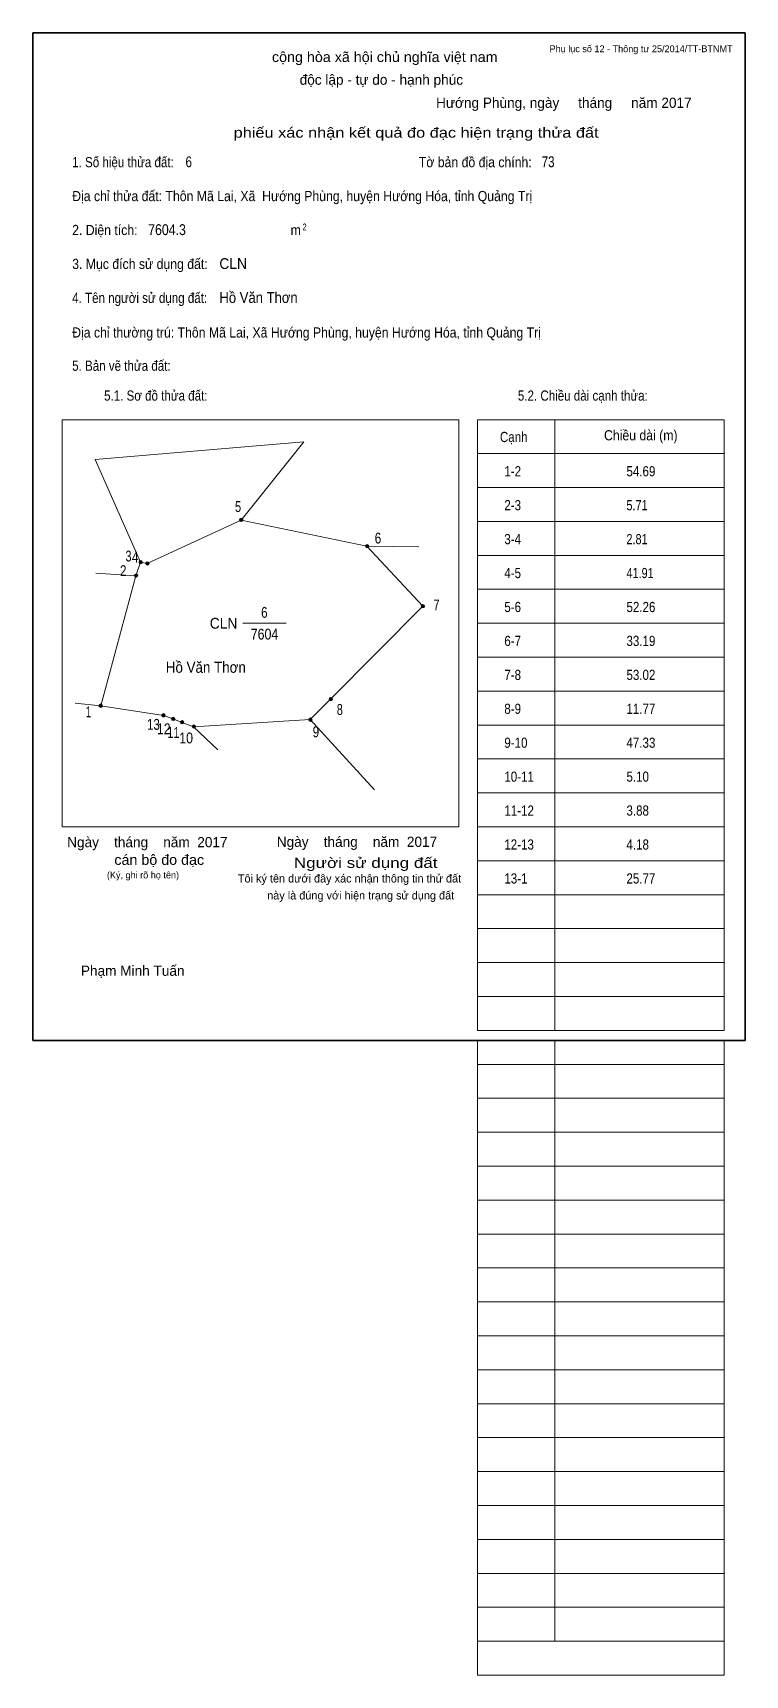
# Model space of a CAD drawing. Header units: centimetres. Extents: x 0 to 21, y -18.7 to 29.7.
import ezdxf
from ezdxf.enums import TextEntityAlignment as Align

# ---------------------------------------------------------------- set-up
doc = ezdxf.new("R2010")
doc.units = ezdxf.units.CM
doc.header["$LTSCALE"] = 0.12
for name, color, linetype in [('2', 7, 'Continuous'), ('30', 7, 'Continuous'), ('34', 7, 'Continuous')]:
    doc.layers.add(name, color=color, linetype=linetype)
for name, color, linetype, lineweight in [('32', 7, 'Continuous', 13), ('33', 7, 'Continuous', 13), ('6', 7, 'Continuous', 13), ('63', 7, 'Continuous', 13)]:
    doc.layers.add(name, color=color, linetype=linetype, lineweight=lineweight)

msp = doc.modelspace()

# ---------------------------------------------------------------- hatches: boundary and pattern name
at = {"layer": '32'}
for points in [[(6.1909, 15.347, 1), (6.0909, 15.347, 1)], [(9.9088, 14.5685, 1), (9.8088, 14.5685, 1)], [(3.2268, 14.0997, 1), (3.1268, 14.0997, 1)], [(3.4281, 14.0634, 1), (3.3281, 14.0634, 1)], [(3.093, 13.7065, 1), (2.993, 13.7065, 1)], [(11.55, 12.8008, 1), (11.45, 12.8008, 1)], [(2.05, 9.8708, 1), (1.95, 9.8708, 1)], [(8.8352, 10.0656, 1), (8.7352, 10.0656, 1)], [(3.9013, 9.5859, 1), (3.8013, 9.5859, 1)], [(4.1862, 9.4805, 1), (4.0862, 9.4805, 1)], [(4.4508, 9.3824, 1), (4.3508, 9.3824, 1)], [(4.7982, 9.2537, 1), (4.6982, 9.2537, 1)], [(8.2326, 9.4587, 1), (8.1326, 9.4587, 1)]]:
    msp.add_hatch(color=256, dxfattribs=at).paths.add_polyline_path(points)

# ---------------------------------------------------------------- linework, layer by layer
for centre in [(6.1409, 15.347), (9.8588, 14.5685), (3.1768, 14.0997), (3.3781, 14.0634), (3.043, 13.7065), (11.5, 12.8008), (2, 9.8708), (8.7852, 10.0656), (3.8513, 9.5859), (4.1362, 9.4805), (4.4008, 9.3824), (4.7482, 9.2537), (8.1826, 9.4587)]:
    msp.add_circle(centre, 0.05, dxfattribs=at)
at = {"layer": '33'}
msp.add_line((6.19, 12.3), (7.47, 12.3), dxfattribs=at)
at = {"layer": '6'}
for p, q in [((7.99, 17.65), (6.14, 15.34)), ((6.14, 15.34), (9.85, 14.57)), ((9.85, 14.57), (11.5, 12.8)), ((9.85, 14.57), (11.38, 14.55)), ((3.17, 14.1), (3.04, 13.7)), ((1.86, 13.78), (3.04, 13.7)), ((3.04, 13.7), (2, 9.87)), ((11.5, 12.8), (8.78, 10.06)), ((2, 9.87), (1.25, 9.95)), ((8.78, 10.06), (8.18, 9.46)), ((4.74, 9.25), (4.4, 9.38)), ((4.74, 9.25), (8.18, 9.46)), ((4.74, 9.25), (5.45, 8.57)), ((8.18, 9.46), (10.07, 7.39))]:
    msp.add_line(p, q, dxfattribs=at)
for points in [[(3.17, 14.1), (1.84, 17.13), (7.99, 17.65)], [(3.17, 14.1), (3.37, 14.06), (6.14, 15.34)], [(2, 9.87), (3.85, 9.58), (4.13, 9.48), (4.4, 9.38)]]:
    msp.add_lwpolyline(points, dxfattribs=at)
at = {"layer": '63'}
for p, q in [((0.86, 18.3), (12.56, 18.3)), ((0.86, 6.3), (0.86, 18.3)), ((12.56, 6.3), (12.56, 18.3)), ((13.11, 18.3), (20.38, 18.3)), ((13.11, 0.3), (13.11, 18.3)), ((15.39, 0.3), (15.39, 18.3)), ((20.38, 0.3), (20.38, 18.3)), ((13.11, 17.3), (20.38, 17.3)), ((13.11, 16.3), (20.38, 16.3)), ((13.11, 15.3), (20.38, 15.3)), ((13.11, 14.3), (20.38, 14.3)), ((13.11, 13.3), (20.38, 13.3)), ((13.11, 12.3), (20.38, 12.3)), ((13.11, 11.3), (20.38, 11.3)), ((13.11, 10.3), (20.38, 10.3)), ((13.11, 9.3), (20.38, 9.3)), ((13.11, 8.3), (20.38, 8.3)), ((13.11, 7.3), (20.38, 7.3)), ((0.86, 6.3), (12.56, 6.3)), ((13.11, 6.3), (20.38, 6.3)), ((13.11, 5.3), (20.38, 5.3)), ((13.11, 4.3), (20.38, 4.3)), ((13.11, 3.3), (20.38, 3.3)), ((13.11, 2.3), (20.38, 2.3)), ((13.11, 1.3), (20.38, 1.3)), ((13.11, 0.3), (20.38, 0.3)), ((13.11, -18.7), (13.11, 0)), ((15.39, -17.7), (15.39, 0)), ((20.38, -18.7), (20.38, 0)), ((13.11, -0.7), (20.38, -0.7)), ((13.11, -0.7), (20.38, -0.7)), ((13.11, -1.7), (20.38, -1.7)), ((13.11, -2.7), (20.38, -2.7)), ((13.11, -3.7), (20.38, -3.7)), ((13.11, -4.7), (20.38, -4.7)), ((13.11, -5.7), (20.38, -5.7)), ((13.11, -6.7), (20.38, -6.7)), ((13.11, -7.7), (20.38, -7.7)), ((13.11, -8.7), (20.38, -8.7)), ((13.11, -9.7), (20.38, -9.7)), ((13.11, -10.7), (20.38, -10.7)), ((13.11, -11.7), (20.38, -11.7)), ((13.11, -12.7), (20.38, -12.7)), ((13.11, -13.7), (20.38, -13.7)), ((13.11, -14.7), (20.38, -14.7)), ((13.11, -15.7), (20.38, -15.7)), ((13.11, -16.7), (20.38, -16.7)), ((13.11, -17.7), (20.38, -17.7)), ((13.11, -18.7), (20.38, -18.7))]:
    msp.add_line(p, q, dxfattribs=at)
at = {"layer": '63', "lineweight": 35}
msp.add_lwpolyline([(0, 0), (0, 29.7), (21, 29.7), (21, 0)], close=True, dxfattribs=at)

# ---------------------------------------------------------------- texts
at = {"layer": '2', "width": 0.9}
msp.add_text('Hồ Văn Thơn', height=0.3271, dxfattribs=at).set_placement((5.1, 10.84), align=Align.CENTER)
at = {"layer": '30'}
for s, width, p in [('1-2', 0.85, (13.9, 16.63)), ('54.69', 0.85, (17.5, 16.63)), ('2-3', 0.85, (13.9, 15.63)), ('5.71', 0.8, (17.5, 15.63)), ('3-4', 0.85, (13.9, 14.63)), ('2.81', 0.8, (17.5, 14.63)), ('4-5', 0.85, (13.9, 13.63)), ('41.91', 0.8, (17.5, 13.63)), ('5-6', 0.85, (13.9, 12.63)), ('52.26', 0.85, (17.5, 12.63)), ('6-7', 0.85, (13.9, 11.63)), ('33.19', 0.85, (17.5, 11.63)), ('7-8', 0.85, (13.9, 10.63)), ('53.02', 0.85, (17.5, 10.63)), ('8-9', 0.85, (13.9, 9.63)), ('11.77', 0.85, (17.5, 9.63)), ('9-10', 0.85, (13.9, 8.63)), ('47.33', 0.85, (17.5, 8.63)), ('10-11', 0.85, (13.9, 7.63)), ('5.10', 0.85, (17.5, 7.63)), ('11-12', 0.85, (13.9, 6.63)), ('3.88', 0.85, (17.5, 6.63)), ('12-13', 0.85, (13.9, 5.63)), ('4.18', 0.85, (17.5, 5.63)), ('13-1', 0.85, (13.9, 4.63)), ('25.77', 0.85, (17.5, 4.63))]:
    msp.add_text(s, height=0.3, dxfattribs=dict(at, width=width)).set_placement(p)
at = {"layer": '32'}
for s, width, p in [('5', 0.75, (6.05, 15.58)), ('6', 0.8, (10.175, 14.65)), ('3', 0.75, (2.82, 14.12)), ('4', 0.8, (3.015, 14.09)), ('2', 0.8, (2.665, 13.69)), ('7', 0.75, (11.9, 12.68)), ('1', 0.65, (1.64, 9.53)), ('8', 0.75, (9.05, 9.6)), ('13', 0.8, (3.555, 9.16)), ('12', 0.85, (3.86, 9.03)), ('11', 0.75, (4.145, 8.92)), ('9', 0.8, (8.345, 8.94)), ('10', 0.85, (4.52, 8.76))]:
    msp.add_text(s, height=0.32, dxfattribs=dict(at, width=width)).set_placement(p, align=Align.CENTER)
at = {"layer": '33'}
for s, width, p in [('6', 0.8, (6.825, 12.46)), ('7604', 0.85, (6.83, 11.82))]:
    msp.add_text(s, height=0.32, dxfattribs=dict(at, width=width)).set_placement(p, align=Align.CENTER)
at = {"layer": '33', "width": 0.95}
msp.add_text('CLN', height=0.32, dxfattribs=at).set_placement((6.03, 12.14), align=Align.RIGHT)
at = {"layer": '34'}
for s, width, p in [('6', 0.8, (4.5, 25.74)), ('73', 0.8, (15, 25.74)), ('7604.3', 0.85, (3.4, 23.74)), ('CLN', 0.95, (5.5, 22.74)), ('Hồ Văn Thơn', 0.9, (5.5, 21.74))]:
    msp.add_text(s, height=0.32, dxfattribs=dict(at, width=width)).set_placement(p)
at = {"layer": '63', "width": 1.05}
msp.add_text('cộng hòa xã hội chủ nghĩa việt nam', height=0.3, dxfattribs=at).set_placement((10.375, 28.84), align=Align.CENTER)
at = {"layer": '63'}
for s, height, p in [('Phụ lục số 12 - Thông tư 25/2014/TT-BTNMT', 0.2, (20.63, 29.13)), ('Ngày    tháng    năm  2017', 0.3, (5.74, 5.7)), ('Ngày    tháng    năm  2017', 0.3, (11.92, 5.71)), ('(Ký, ghi rõ họ tên)', 0.2, (4.31, 4.78))]:
    msp.add_text(s, height=height, dxfattribs=at).set_placement(p, align=Align.RIGHT)
for s, height, p in [('độc lập - tự do - hạnh phúc', 0.3, (10.275, 28.17)), ('Hướng Phùng, ngày     tháng     năm 2017', 0.3, (15.655, 27.49)), ('Tôi ký tên dưới đây xác nhận thông tin thử đất', 0.24, (9.335, 4.66)), ('này là đúng với hiện trạng sử dụng đất', 0.24, (9.665, 4.16)), ('Phạm Minh Tuấn', 0.3, (2.945, 1.91))]:
    msp.add_text(s, height=height, dxfattribs=at).set_placement(p, align=Align.CENTER)
for s, width, p in [('phiếu xác nhận kết quả đo đạc hiện trạng thửa đất', 1.2, (16.68, 26.61)), ('cán bộ đo đạc', 1.05, (5.05, 5.18)), ('Người sử dụng đất', 1.25, (11.93, 5.09))]:
    msp.add_text(s, height=0.3, dxfattribs=dict(at, width=width)).set_placement(p, align=Align.RIGHT)
for s, height, width, p in [('1. Số hiệu thửa đất:', 0.3, 0.85, (1.16, 25.74)), ('Tờ bản đồ địa chính:', 0.3, 0.9, (11.38, 25.74)), ('Địa chỉ thửa đất: Thôn Mã Lai, Xã  Hướng Phùng, huyện Hướng Hóa, tỉnh Quảng Trị', 0.3, 0.9, (1.16, 24.74)), ('2. Diện tích:', 0.3, 0.9, (1.16, 23.74)), ('m', 0.3, 0.9, (7.6, 23.74)), ('2', 0.2, 0.8, (7.95, 23.88)), ('3. Mục đích sử dụng đất:', 0.3, 0.9, (1.16, 22.74)), ('4. Tên người sử dụng đất:', 0.3, 0.85, (1.16, 21.74)), ('Địa chỉ thường trú: Thôn Mã Lai, Xã Hướng Phùng, huyện Hướng Hóa, tỉnh Quảng Trị', 0.3, 0.9, (1.16, 20.72)), ('5. Bản vẽ thửa đất:', 0.3, 0.85, (1.16, 19.74)), ('5.1. Sơ đồ thửa đất:', 0.3, 0.85, (2.1, 18.86)), ('5.2. Chiều dài cạnh thửa:', 0.3, 0.85, (14.3, 18.86)), ('Cạnh', 0.3, 0.85, (13.77, 17.64)), ('Chiều dài (m)', 0.3, 0.9, (16.84, 17.69))]:
    msp.add_text(s, height=height, dxfattribs=dict(at, width=width)).set_placement(p)

doc.saveas('drawing.dxf')
